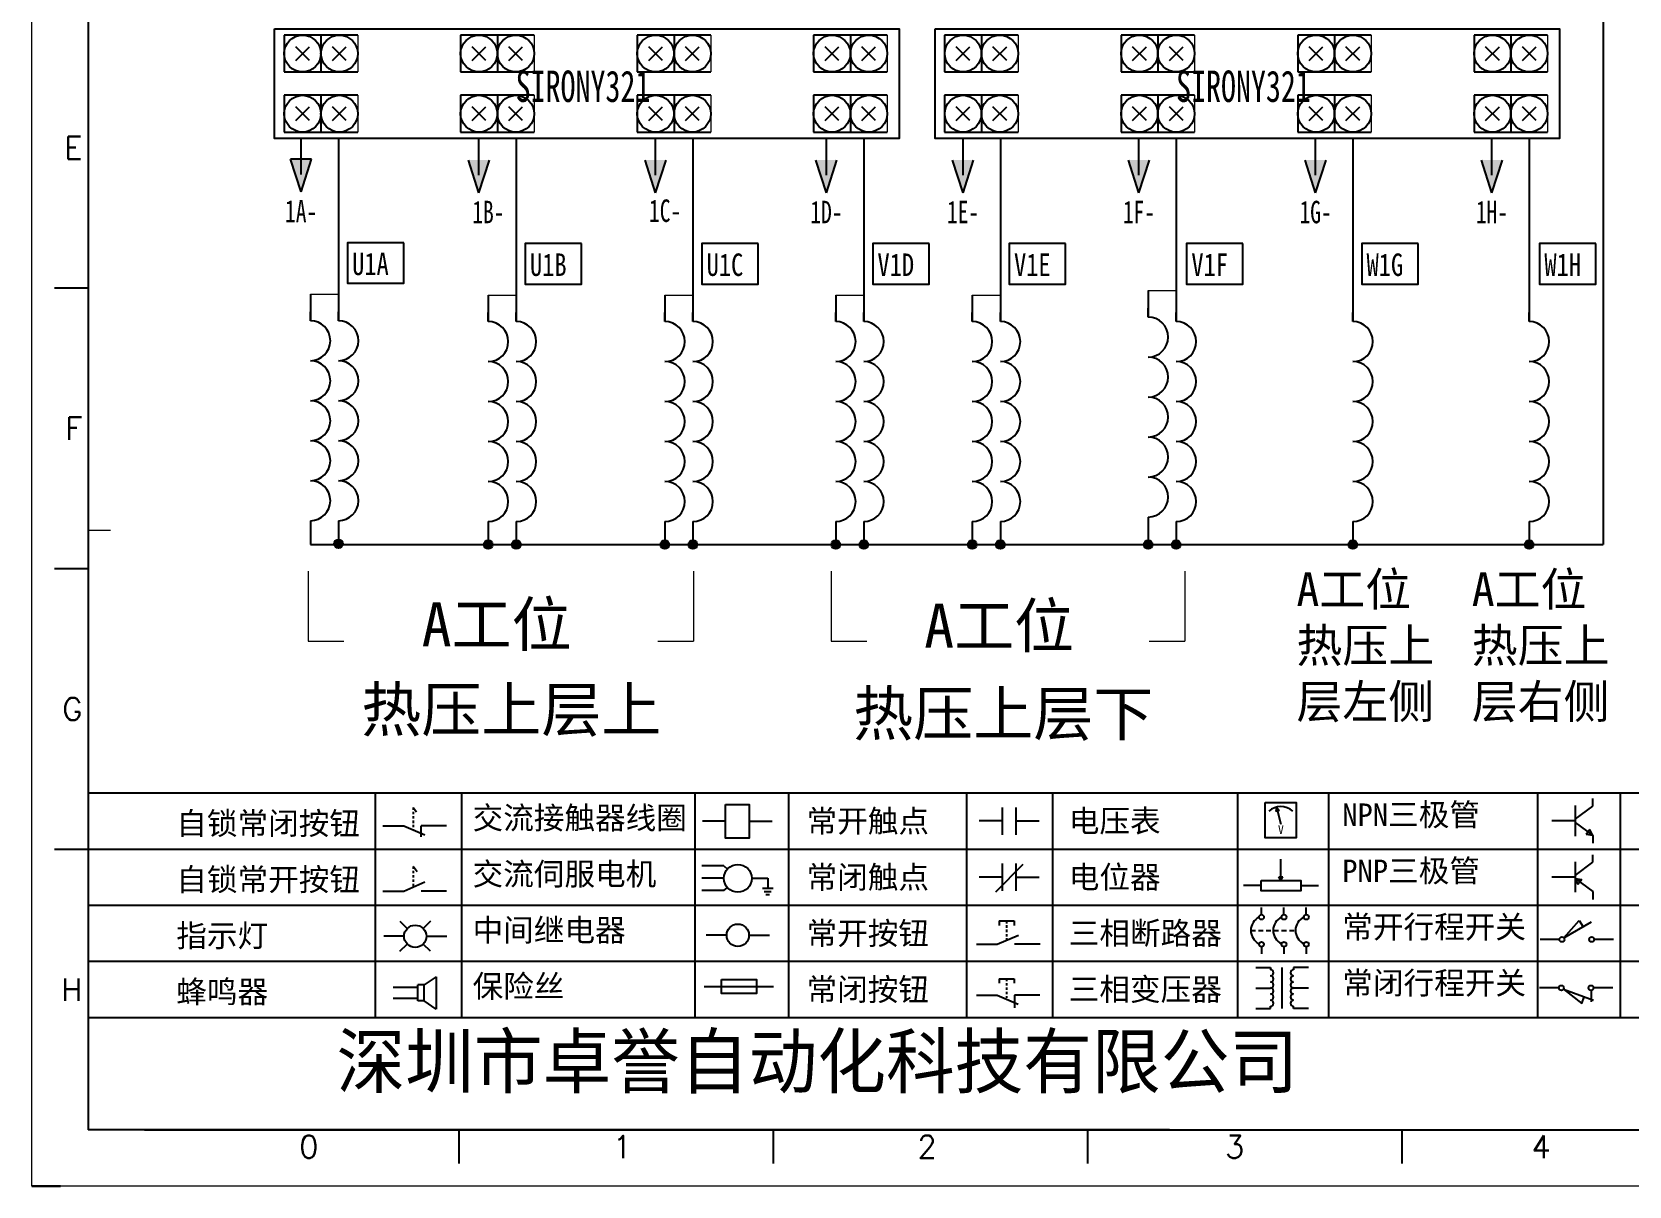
# Model space of a CAD drawing. Extents: x 33864 to 41687, y -3582 to -110.
# Drawn here: x 35928 to 36070.3, y -2914.9 to -2812 of the extents above; entities that cross this region are included whole.
import ezdxf
from ezdxf.enums import TextEntityAlignment as Align

# ---------------------------------------------------------------- set-up
doc = ezdxf.new("R2010")
doc.units = 0
doc.header["$MEASUREMENT"] = 0
for name, color, linetype in [('AE_BOR', 1, 'Continuous'), ('MISC', 2, 'Continuous'), ('SYMS', 7, 'Continuous'), ('Z_OM_OUTLINE', 7, 'Continuous'), ('细实线层', 7, 'Continuous')]:
    doc.layers.add(name, color=color, linetype=linetype)
doc.layers.add('frame', color=7, linetype='Continuous', lineweight=15)
doc.styles.add('Standard_0.8', font='', dxfattribs={"width": 0.8})
doc.styles.add('WD', font='romans.shx', dxfattribs={"bigfont": 'gbcbig.shx'})
doc.styles.add('宋', font='', dxfattribs={"width": 0.7})
doc.styles.add('汉字', font='')
doc.styles.get('Standard_0.8').set_extended_font_data('SimSun')
doc.styles.get('宋').set_extended_font_data('SimSun')
doc.styles.get('汉字').set_extended_font_data('新宋体')

# ---------------------------------------------------------------- blocks, each defined once
blk = doc.blocks.new('WDDOT')
blk.add_hatch(color=256).paths.add_polyline_path([(0.5, 0, 1), (-0.5, 0, 1)])
blk.add_circle((0, 0), 0.5)
blk = doc.blocks.new('*U98')
at = {"linetype": 'ByBlock'}
for p, q in [((-1909.23, -780.45), (-1909.23, -780.67)), ((-1909.23, -780.45), (-1908.92, -780.84)), ((-1909.23, -780.84), (-1909.23, -781.05)), ((-1911.92, -782.07), (-1910.06, -782.07)), ((-1910.06, -782.07), (-1908.18, -782.88)), ((-1909.23, -781.23), (-1909.23, -781.44)), ((-1909.23, -781.61), (-1909.23, -781.83)), ((-1909.23, -782), (-1909.23, -782.21)), ((-1909.23, -782.38), (-1909.23, -782.43)), ((-1908.52, -783.07), (-1908.52, -782.07)), ((-1906.25, -782.07), (-1908.52, -782.07))]:
    blk.add_line(p, q, dxfattribs=at)
blk = doc.blocks.new('*U99')
at = {"linetype": 'ByBlock'}
for p, q in [((-1908.88, -791.17), (-1909.23, -790.71)), ((-1909.23, -790.71), (-1909.23, -790.92)), ((-1910.06, -792.89), (-1908.18, -792.08)), ((-1909.23, -791.09), (-1909.23, -791.31)), ((-1909.23, -791.48), (-1909.23, -791.69)), ((-1909.23, -791.86), (-1909.23, -792.08)), ((-1909.23, -792.25), (-1909.23, -792.47)), ((-1911.92, -792.89), (-1910.06, -792.89)), ((-1906.25, -792.89), (-1908.52, -792.89))]:
    blk.add_line(p, q, dxfattribs=at)
blk = doc.blocks.new('蜂鸣器')
at = {"linetype": 'ByBlock'}
for p, q in [((-1908.8, -796.48), (-1911.01, -796.48)), ((-1908.25, -796.26), (-1908.8, -796.26)), ((-1908.8, -797.68), (-1908.8, -796.26)), ((-1907.17, -795.53), (-1908.25, -796.26)), ((-1908.25, -797.68), (-1908.25, -796.26)), ((-1907.17, -795.53), (-1907.17, -798.41)), ((-1908.8, -797.46), (-1911.01, -797.46)), ((-1908.25, -797.68), (-1908.8, -797.68)), ((-1907.17, -798.41), (-1908.25, -797.68))]:
    blk.add_line(p, q, dxfattribs=at)
blk = doc.blocks.new('指示灯')
at = {"linetype": 'ByBlock'}
for p, q in [((-1854.62, -775.59), (-1853.97, -776.23)), ((-1851.9, -775.59), (-1852.54, -776.23)), ((-1854.25, -776.92), (-1856.06, -776.92)), ((-1854.62, -778.25), (-1853.97, -777.61)), ((-1851.9, -778.25), (-1852.54, -777.61)), ((-1852.26, -776.92), (-1850.45, -776.92))]:
    blk.add_line(p, q, dxfattribs=at)
blk.add_circle((-1853.26, -776.92), 0.992, dxfattribs=at)
blk = doc.blocks.new('交流接触器线圈')
at = {"linetype": 'ByBlock'}
for p, q in [((-1880.82, -781.77), (-1882.87, -781.77)), ((-1878.72, -781.77), (-1876.67, -781.77))]:
    blk.add_line(p, q, dxfattribs=at)
blk.add_lwpolyline([(-1880.82, -780.28), (-1878.72, -780.28), (-1878.72, -783.26), (-1880.82, -783.26)], close=True, dxfattribs=at)
blk = doc.blocks.new('交流伺服电机')
at = {"linetype": 'ByBlock'}
for p, q in [((-1880.97, -785.75), (-1882.94, -785.75)), ((-1880.97, -785.75), (-1880.65, -786.03)), ((-1880.97, -786.85), (-1882.94, -786.85)), ((-1880.97, -787.94), (-1882.94, -787.94)), ((-1880.97, -787.94), (-1880.65, -787.67)), ((-1878.49, -786.85), (-1877.07, -786.85)), ((-1877.54, -787.72), (-1876.59, -787.72)), ((-1877.38, -788.01), (-1876.75, -788.01)), ((-1877.07, -786.85), (-1877.07, -787.72)), ((-1877.23, -788.29), (-1876.9, -788.29))]:
    blk.add_line(p, q, dxfattribs=at)
blk.add_circle((-1879.73, -786.85), 1.24, dxfattribs=at)
blk = doc.blocks.new('中间继电器')
at = {"linetype": 'ByBlock'}
for p, q in [((-1880.72, -791.92), (-1882.54, -791.92)), ((-1878.74, -791.92), (-1876.92, -791.92))]:
    blk.add_line(p, q, dxfattribs=at)
blk.add_circle((-1879.73, -791.92), 0.992, dxfattribs=at)
blk = doc.blocks.new('保险丝')
at = {"linetype": 'ByBlock'}
blk.add_line((-1882.72, -796.49), (-1876.55, -796.49), dxfattribs=at)
blk.add_lwpolyline([(-1881.2, -795.86), (-1878.06, -795.86), (-1878.06, -797.12), (-1881.2, -797.12)], close=True, dxfattribs=at)
blk = doc.blocks.new('常开按钮')
at = {"linetype": 'ByBlock'}
for p, q in [((-1909.9, -785.68), (-1908.56, -785.68)), ((-1909.9, -785.68), (-1909.9, -786.07)), ((-1909.23, -785.68), (-1909.23, -785.89)), ((-1909.23, -786.06), (-1909.23, -786.28)), ((-1909.23, -786.45), (-1909.23, -786.67)), ((-1908.56, -785.68), (-1908.56, -786.07)), ((-1911.92, -787.73), (-1910.06, -787.73)), ((-1910.06, -787.73), (-1908.18, -786.93)), ((-1909.23, -786.84), (-1909.23, -787.05)), ((-1909.23, -787.22), (-1909.23, -787.38)), ((-1906.25, -787.73), (-1908.52, -787.73))]:
    blk.add_line(p, q, dxfattribs=at)
blk = doc.blocks.new('常开触点')
at = {"linetype": 'ByBlock'}
for p, q in [((-1853.82, -782.99), (-1853.82, -780.56)), ((-1852.6, -782.99), (-1852.6, -780.56)), ((-1853.82, -781.77), (-1855.88, -781.77)), ((-1852.6, -781.77), (-1850.55, -781.77))]:
    blk.add_line(p, q, dxfattribs=at)
blk = doc.blocks.new('常闭触点')
at = {"linetype": 'ByBlock'}
for p, q in [((-1853.82, -786.77), (-1855.88, -786.77)), ((-1852.01, -785.66), (-1854.43, -788.1)), ((-1853.82, -787.99), (-1853.82, -785.56)), ((-1852.6, -787.99), (-1852.6, -785.56)), ((-1852.6, -786.77), (-1850.55, -786.77))]:
    blk.add_line(p, q, dxfattribs=at)
blk = doc.blocks.new('常闭按钮')
at = {"linetype": 'ByBlock'}
for p, q in [((-1854.11, -790.83), (-1852.77, -790.83)), ((-1854.11, -790.83), (-1854.11, -791.22)), ((-1853.44, -790.83), (-1853.44, -791.04)), ((-1852.77, -790.83), (-1852.77, -791.22)), ((-1856.13, -792.28), (-1854.28, -792.28)), ((-1854.28, -792.28), (-1852.4, -793.09)), ((-1853.44, -791.21), (-1853.44, -791.43)), ((-1853.44, -791.6), (-1853.44, -791.82)), ((-1853.44, -791.99), (-1853.44, -792.2)), ((-1853.44, -792.37), (-1853.44, -792.53)), ((-1850.47, -792.28), (-1852.73, -792.28)), ((-1852.73, -792.28), (-1852.73, -793.43))]:
    blk.add_line(p, q, dxfattribs=at)
blk = doc.blocks.new('电压表')
at = {"linetype": 'ByBlock'}
for p, q in [((-1814.84, -780.75), (-1814.91, -781.13)), ((-1814.6, -781.05), (-1814.91, -781.13)), ((-1814.84, -780.75), (-1814.46, -782.26)), ((-1814.84, -780.75), (-1814.6, -781.05))]:
    blk.add_line(p, q, dxfattribs=at)
blk.add_lwpolyline([(-1815.84, -780.34), (-1813.07, -780.34), (-1813.07, -783.49), (-1815.84, -783.49)], close=True, dxfattribs=at)
blk.add_arc((-1814.46, -782.26), 1.56, 46.8313, 133.1687, dxfattribs=at)
at = {"linetype": 'ByBlock', "insert": (-1814.7, -782.39), "char_height": 0.75, "width": 0.6768, "attachment_point": 1}
blk.add_mtext('V', dxfattribs=at)
blk = doc.blocks.new('电位器')
at = {"linetype": 'ByBlock'}
for p, q in [((-1814.45, -787.3), (-1814.45, -785.39)), ((-1816.21, -787.75), (-1817.79, -787.75)), ((-1814.45, -787.3), (-1814.62, -786.96)), ((-1814.62, -786.96), (-1814.27, -786.96)), ((-1814.45, -787.3), (-1814.27, -786.96)), ((-1812.68, -787.75), (-1811.1, -787.75))]:
    blk.add_line(p, q, dxfattribs=at)
blk.add_lwpolyline([(-1816.21, -787.3), (-1812.68, -787.3), (-1812.68, -788.2), (-1816.21, -788.2)], close=True, dxfattribs=at)
blk = doc.blocks.new('三相断路器')
at = {"linetype": 'ByBlock'}
for p, q in [((-1816.17, -790.33), (-1816.17, -789.7)), ((-1814.17, -790.33), (-1814.17, -789.7)), ((-1812.18, -790.33), (-1812.18, -789.7)), ((-1817.14, -791.74), (-1816.72, -791.74)), ((-1816.45, -791.74), (-1816.03, -791.74)), ((-1815.76, -791.74), (-1815.34, -791.74)), ((-1815.07, -791.74), (-1814.65, -791.74)), ((-1814.38, -791.74), (-1813.96, -791.74)), ((-1813.69, -791.74), (-1813.27, -791.74)), ((-1816.17, -793.19), (-1816.17, -793.83)), ((-1814.17, -793.19), (-1814.17, -793.83)), ((-1812.18, -793.19), (-1812.18, -793.83))]:
    blk.add_line(p, q, dxfattribs=at)
for centre in [(-1816.17, -790.55), (-1814.17, -790.55), (-1812.18, -790.55), (-1816.17, -792.98), (-1814.17, -792.98), (-1812.18, -792.98)]:
    blk.add_circle(centre, 0.219, dxfattribs=at)
for centre in [(-1815.81, -791.74), (-1813.82, -791.74), (-1811.83, -791.74)]:
    blk.add_arc(centre, 1.32, 115.5791, 244.4209, dxfattribs=at)
blk = doc.blocks.new('三相变压器')
at = {"linetype": 'ByBlock'}
for p, q in [((-1816.69, -795.03), (-1815.37, -795.03)), ((-1815.37, -795.03), (-1815.37, -795.24)), ((-1814.34, -798.7), (-1814.34, -795.04)), ((-1812, -795.03), (-1813.32, -795.03)), ((-1813.32, -795.03), (-1813.32, -795.24)), ((-1816.69, -796.87), (-1815.37, -796.87)), ((-1812, -796.87), (-1813.32, -796.87)), ((-1816.69, -798.71), (-1815.37, -798.71)), ((-1815.37, -798.71), (-1815.37, -798.5)), ((-1813.32, -798.71), (-1813.32, -798.5)), ((-1812, -798.71), (-1813.32, -798.71))]:
    blk.add_line(p, q, dxfattribs=at)
for centre, start, end in [((-1815.37, -795.51), 270, 90), ((-1813.32, -795.51), 90, 270), ((-1815.37, -796.06), 270, 90), ((-1815.37, -796.6), 270, 90), ((-1813.32, -796.06), 90, 270), ((-1813.32, -796.6), 90, 270), ((-1815.37, -797.14), 270, 90), ((-1815.37, -797.68), 270, 90), ((-1815.37, -798.23), 270, 90), ((-1813.32, -797.14), 90, 270), ((-1813.32, -797.68), 90, 270), ((-1813.32, -798.23), 90, 270)]:
    blk.add_arc(centre, 0.271, start, end, dxfattribs=at)
blk = doc.blocks.new('NPN三极管')
at = {"linetype": 'ByBlock'}
for p, q in [((-1785.73, -780.61), (-1785.73, -783.32)), ((-1785.73, -781.82), (-1784.15, -780.66)), ((-1784.15, -780.66), (-1784.15, -779.98)), ((-1785.73, -781.97), (-1787.81, -781.97)), ((-1785.73, -782.11), (-1784.15, -783.27)), ((-1784.41, -782.73), (-1784.74, -783.18)), ((-1784.15, -783.27), (-1784.74, -783.18)), ((-1784.15, -783.27), (-1784.41, -782.73)), ((-1784.15, -783.27), (-1784.15, -783.96))]:
    blk.add_line(p, q, dxfattribs=at)
blk = doc.blocks.new('PNP三极管')
at = {"linetype": 'ByBlock'}
for p, q in [((-1784.9, -785.38), (-1784.9, -788.09)), ((-1783.32, -785.43), (-1783.32, -784.75)), ((-1784.9, -786.74), (-1786.98, -786.74)), ((-1784.9, -786.59), (-1783.32, -785.43)), ((-1784.9, -786.88), (-1783.32, -788.04)), ((-1784.9, -786.88), (-1784.31, -786.97)), ((-1784.9, -786.88), (-1784.64, -787.42)), ((-1784.31, -786.97), (-1784.64, -787.42)), ((-1783.32, -788.04), (-1783.32, -788.73))]:
    blk.add_line(p, q, dxfattribs=at)
blk = doc.blocks.new('常开行程开关')
at = {"linetype": 'ByBlock'}
for p, q in [((-1785.89, -792.17), (-1784.52, -790.62)), ((-1785.89, -792.17), (-1783.43, -790.72)), ((-1784.52, -790.62), (-1784.19, -791.17)), ((-1786.29, -792.3), (-1788.01, -792.3)), ((-1781.48, -792.3), (-1783.21, -792.3))]:
    blk.add_line(p, q, dxfattribs=at)
for centre in [(-1786.07, -792.3), (-1783.42, -792.3)]:
    blk.add_circle(centre, 0.219, dxfattribs=at)
blk = doc.blocks.new('常闭行程开关')
at = {"linetype": 'ByBlock'}
for p, q in [((-1786.34, -796.62), (-1788.07, -796.62)), ((-1785.93, -796.72), (-1783.25, -797.7)), ((-1785.93, -796.72), (-1784.3, -798)), ((-1781.54, -796.62), (-1783.26, -796.62)), ((-1784.3, -798), (-1784.08, -797.4)), ((-1783.48, -796.84), (-1783.48, -797.85))]:
    blk.add_line(p, q, dxfattribs=at)
for centre in [(-1786.12, -796.62), (-1783.48, -796.62)]:
    blk.add_circle(centre, 0.219, dxfattribs=at)

msp = doc.modelspace()

# ---------------------------------------------------------------- hatches: boundary and pattern name
for points in [[(35951.044, -2823.365), (35951.98, -2826.283), (35952.915, -2823.365)], [(35967.823, -2826.361), (35968.758, -2823.442), (35966.888, -2823.442)], [(35983.561, -2826.361), (35984.496, -2823.442), (35982.625, -2823.442)], [(35998.78, -2826.361), (35999.715, -2823.442), (35997.844, -2823.442)], [(36010.945, -2826.361), (36011.88, -2823.442), (36010.01, -2823.442)], [(36026.614, -2826.361), (36027.549, -2823.442), (36025.678, -2823.442)], [(36042.351, -2826.361), (36043.287, -2823.442), (36041.416, -2823.442)], [(36058.061, -2826.361), (36058.997, -2823.442), (36057.126, -2823.442)], [(35955.692, -2857.628, 1), (35954.914, -2857.628, 1)], [(35969.036, -2857.706, 1), (35968.257, -2857.706, 1)], [(35971.536, -2857.706, 1), (35970.757, -2857.706, 1)], [(35984.774, -2857.706, 1), (35983.995, -2857.706, 1)], [(35987.274, -2857.706, 1), (35986.495, -2857.706, 1)], [(35999.993, -2857.706, 1), (35999.214, -2857.706, 1)], [(36002.493, -2857.706, 1), (36001.714, -2857.706, 1)], [(36012.158, -2857.706, 1), (36011.379, -2857.706, 1)], [(36014.658, -2857.706, 1), (36013.879, -2857.706, 1)], [(36027.827, -2857.706, 1), (36027.048, -2857.706, 1)], [(36030.327, -2857.706, 1), (36029.548, -2857.706, 1)], [(36046.064, -2857.706, 1), (36045.286, -2857.706, 1)], [(36061.774, -2857.706, 1), (36060.996, -2857.706, 1)]]:
    msp.add_hatch(color=256).paths.add_polyline_path(points)

# ---------------------------------------------------------------- linework, layer by layer
for p, q in [((35933, -2709.86), (35933, -2909.86)), ((36067.967, -2786.691), (36067.967, -2857.706)), ((35951.98, -2824.729), (35951.98, -2821.514)), ((35955.303, -2821.514), (35955.303, -2837.76)), ((35967.823, -2824.806), (35967.823, -2821.514)), ((35971.147, -2821.514), (35971.147, -2837.837)), ((35983.561, -2824.806), (35983.561, -2821.514)), ((35986.884, -2821.514), (35986.884, -2837.837)), ((35998.78, -2824.806), (35998.78, -2821.514)), ((36002.103, -2821.514), (36002.103, -2837.837)), ((36010.945, -2824.806), (36010.945, -2821.514)), ((36014.269, -2821.514), (36014.269, -2837.837)), ((36026.614, -2824.806), (36026.614, -2821.514)), ((36029.937, -2821.514), (36029.937, -2837.837)), ((36042.351, -2824.806), (36042.351, -2821.514)), ((36045.675, -2821.514), (36045.675, -2837.837)), ((36058.061, -2824.806), (36058.061, -2821.514)), ((36061.385, -2821.514), (36061.385, -2837.837)), ((35951.98, -2826.283), (35951.044, -2823.365)), ((35952.915, -2823.365), (35951.044, -2823.365)), ((35951.98, -2826.283), (35952.915, -2823.365)), ((35967.823, -2826.361), (35966.888, -2823.442)), ((35967.823, -2826.361), (35968.758, -2823.442)), ((35983.561, -2826.361), (35982.625, -2823.442)), ((35983.561, -2826.361), (35984.496, -2823.442)), ((35998.78, -2826.361), (35997.844, -2823.442)), ((35998.78, -2826.361), (35999.715, -2823.442)), ((36010.945, -2826.361), (36010.01, -2823.442)), ((36010.945, -2826.361), (36011.88, -2823.442)), ((36026.614, -2826.361), (36025.678, -2823.442)), ((36026.614, -2826.361), (36027.549, -2823.442)), ((36042.351, -2826.361), (36041.416, -2823.442)), ((36042.351, -2826.361), (36043.287, -2823.442)), ((36058.061, -2826.361), (36057.126, -2823.442)), ((36058.061, -2826.361), (36058.997, -2823.442)), ((35952.803, -2835.406), (35952.803, -2837.76)), ((35968.647, -2835.483), (35968.647, -2837.837)), ((35984.384, -2835.483), (35984.384, -2837.837)), ((35999.603, -2835.483), (35999.603, -2837.837)), ((36011.769, -2835.483), (36011.769, -2837.837)), ((36027.437, -2835.082), (36027.437, -2837.436)), ((35952.803, -2837.76), (35952.803, -2836.957)), ((35955.303, -2837.76), (35955.303, -2836.957)), ((35968.647, -2837.837), (35968.647, -2837.035)), ((35971.147, -2837.837), (35971.147, -2837.035)), ((35984.384, -2837.837), (35984.384, -2837.035)), ((35986.884, -2837.837), (35986.884, -2837.035)), ((35999.603, -2837.837), (35999.603, -2837.035)), ((36002.103, -2837.837), (36002.103, -2837.035)), ((36011.769, -2837.837), (36011.769, -2837.035)), ((36014.269, -2837.837), (36014.269, -2837.035)), ((36027.437, -2837.436), (36027.437, -2836.633)), ((36029.937, -2837.837), (36029.937, -2837.035)), ((36045.675, -2837.837), (36045.675, -2837.035)), ((36061.385, -2837.837), (36061.385, -2837.035)), ((35952.803, -2855.576), (35952.803, -2857.628)), ((35952.803, -2855.576), (35952.803, -2857.706)), ((35955.303, -2855.576), (35955.303, -2857.628)), ((35955.303, -2855.576), (35955.303, -2857.628)), ((36027.437, -2855.252), (36027.437, -2857.304)), ((36027.437, -2855.252), (36027.437, -2857.706)), ((35968.647, -2855.654), (35968.647, -2857.706)), ((35968.647, -2855.654), (35968.647, -2857.706)), ((35971.147, -2855.654), (35971.147, -2857.706)), ((35971.147, -2855.654), (35971.147, -2857.706)), ((35984.384, -2855.654), (35984.384, -2857.706)), ((35984.384, -2855.654), (35984.384, -2857.706)), ((35986.884, -2855.654), (35986.884, -2857.706)), ((35986.884, -2855.654), (35986.884, -2857.706)), ((35999.603, -2855.654), (35999.603, -2857.706)), ((35999.603, -2855.654), (35999.603, -2857.706)), ((36002.103, -2855.654), (36002.103, -2857.706)), ((36002.103, -2855.654), (36002.103, -2857.706)), ((36011.769, -2855.654), (36011.769, -2857.706)), ((36011.769, -2855.654), (36011.769, -2857.706)), ((36014.269, -2855.654), (36014.269, -2857.706)), ((36014.269, -2855.654), (36014.269, -2857.706)), ((36029.937, -2855.654), (36029.937, -2857.706)), ((36029.937, -2855.654), (36029.937, -2857.706)), ((36045.675, -2855.654), (36045.675, -2857.706)), ((36045.675, -2855.654), (36045.675, -2857.706)), ((36061.385, -2855.654), (36061.385, -2857.706)), ((36061.385, -2855.654), (36061.385, -2857.706)), ((35952.803, -2857.706), (36067.967, -2857.706)), ((35938.03, -2909.86), (36217.53, -2909.86)), ((36058.796, -2909.86), (36118.746, -2909.86))]:
    msp.add_line(p, q)
at = {"lineweight": -2}
for p, q in [((35950.469, -2812.321), (35950.469, -2815.597)), ((35953.745, -2812.321), (35953.745, -2815.597)), ((35953.745, -2812.321), (35953.745, -2815.597)), ((35966.185, -2812.321), (35966.185, -2815.597)), ((35969.461, -2812.321), (35969.461, -2815.597)), ((35969.461, -2812.321), (35969.461, -2815.597)), ((35981.923, -2812.321), (35981.923, -2815.597)), ((35985.199, -2812.321), (35985.199, -2815.597)), ((35985.199, -2812.321), (35985.199, -2815.597)), ((35997.633, -2812.321), (35997.633, -2815.597)), ((36000.909, -2812.321), (36000.909, -2815.597)), ((36000.909, -2812.321), (36000.909, -2815.597)), ((36009.307, -2812.321), (36009.307, -2815.597)), ((36012.583, -2812.321), (36012.583, -2815.597)), ((36012.583, -2812.321), (36012.583, -2815.597)), ((36025.023, -2812.321), (36025.023, -2815.597)), ((36028.299, -2812.321), (36028.299, -2815.597)), ((36028.299, -2812.321), (36028.299, -2815.597)), ((36040.761, -2812.321), (36040.761, -2815.597)), ((36044.037, -2812.321), (36044.037, -2815.597)), ((36044.037, -2812.321), (36044.037, -2815.597)), ((36056.471, -2812.321), (36056.471, -2815.597)), ((36059.747, -2812.321), (36059.747, -2815.597)), ((36059.747, -2812.321), (36059.747, -2815.597)), ((35950.469, -2817.677), (35950.469, -2820.953)), ((35953.745, -2817.677), (35953.745, -2820.953)), ((35953.745, -2817.677), (35953.745, -2820.953)), ((35966.185, -2817.677), (35966.185, -2820.953)), ((35969.461, -2817.677), (35969.461, -2820.953)), ((35969.461, -2817.677), (35969.461, -2820.953)), ((35981.923, -2817.677), (35981.923, -2820.953)), ((35985.199, -2817.677), (35985.199, -2820.953)), ((35985.199, -2817.677), (35985.199, -2820.953)), ((35997.633, -2817.677), (35997.633, -2820.953)), ((36000.909, -2817.677), (36000.909, -2820.953)), ((36000.909, -2817.677), (36000.909, -2820.953)), ((36009.307, -2817.677), (36009.307, -2820.953)), ((36012.583, -2817.677), (36012.583, -2820.953)), ((36012.583, -2817.677), (36012.583, -2820.953)), ((36025.023, -2817.677), (36025.023, -2820.953)), ((36028.299, -2817.677), (36028.299, -2820.953)), ((36028.299, -2817.677), (36028.299, -2820.953)), ((36040.761, -2817.677), (36040.761, -2820.953)), ((36044.037, -2817.677), (36044.037, -2820.953)), ((36044.037, -2817.677), (36044.037, -2820.953)), ((36056.471, -2817.677), (36056.471, -2820.953)), ((36059.747, -2817.677), (36059.747, -2820.953)), ((36059.747, -2817.677), (36059.747, -2820.953)), ((35958.579, -2879.86), (35958.579, -2899.86)), ((35966.256, -2879.86), (35966.256, -2899.86)), ((35987.045, -2879.86), (35987.045, -2899.86)), ((35995.399, -2879.86), (35995.399, -2899.86)), ((36011.254, -2879.86), (36011.254, -2899.86)), ((36018.902, -2879.86), (36018.902, -2899.86)), ((36035.395, -2879.86), (36035.395, -2899.86)), ((36043.497, -2879.86), (36043.497, -2899.86)), ((36062.116, -2879.86), (36062.116, -2899.86)), ((36069.475, -2879.86), (36069.475, -2899.86))]:
    msp.add_line(p, q, dxfattribs=at)
at = {"lineweight": 9, "ltscale": 0.1}
for p, q in [((35933, -2856.431), (35934.999, -2856.431)), ((36029.335, -2909.86), (36058.796, -2909.86)), ((36057.439, -2909.86), (36057.439, -2909.86)), ((36057.439, -2909.86), (36057.439, -2909.86)), ((36057.439, -2909.86), (36057.439, -2909.86)), ((36057.439, -2909.86), (36057.439, -2909.86))]:
    msp.add_line(p, q, dxfattribs=at)
at = {"color": 3, "lineweight": 0}
for p, q in [((35952.597, -2860.068), (35952.597, -2866.309)), ((35986.927, -2860.068), (35986.927, -2866.309)), ((35999.197, -2860.068), (35999.197, -2866.309)), ((36030.707, -2860.068), (36030.707, -2866.309)), ((35952.597, -2866.309), (35955.775, -2866.309)), ((35983.749, -2866.309), (35986.927, -2866.309)), ((35999.197, -2866.309), (36002.375, -2866.309)), ((36027.529, -2866.309), (36030.707, -2866.309))]:
    msp.add_line(p, q, dxfattribs=at)
at = {"linetype": 'ByBlock'}
for p, q in [((36220, -2879.86), (35933, -2879.86)), ((36220, -2884.86), (35933, -2884.86)), ((36220, -2889.86), (35933, -2889.86)), ((36220, -2894.86), (35933, -2894.86)), ((36220, -2899.86), (35933, -2899.86))]:
    msp.add_line(p, q, dxfattribs=at)
at = {"ltscale": 2}
msp.add_line((36029.335, -2909.86), (35933, -2909.86), dxfattribs=at)
for points in [[(35949.614, -2811.739), (36005.25, -2811.739), (36005.25, -2821.514), (35949.614, -2821.514)], [(36008.452, -2811.739), (36064.088, -2811.739), (36064.088, -2821.514), (36008.452, -2821.514)]]:
    msp.add_lwpolyline(points, close=True)
at = {"color": 1, "ltscale": 2}
for points in [[(35961.118, -2830.813), (35956.096, -2830.813), (35956.096, -2834.417), (35961.118, -2834.417)], [(35976.962, -2830.89), (35971.94, -2830.89), (35971.94, -2834.495), (35976.962, -2834.495)], [(35992.7, -2830.89), (35987.677, -2830.89), (35987.677, -2834.495), (35992.7, -2834.495)], [(36007.919, -2830.89), (36002.896, -2830.89), (36002.896, -2834.495), (36007.919, -2834.495)], [(36020.084, -2830.89), (36015.062, -2830.89), (36015.062, -2834.495), (36020.084, -2834.495)], [(36035.883, -2830.89), (36030.86, -2830.89), (36030.86, -2834.495), (36035.883, -2834.495)], [(36051.49, -2830.89), (36046.468, -2830.89), (36046.468, -2834.495), (36051.49, -2834.495)], [(36067.33, -2830.89), (36062.308, -2830.89), (36062.308, -2834.495), (36067.33, -2834.495)]]:
    msp.add_lwpolyline(points, close=True, dxfattribs=at)
for centre in [(35955.303, -2857.628), (35968.647, -2857.706), (35971.147, -2857.706), (35984.384, -2857.706), (35986.884, -2857.706), (35999.603, -2857.706), (36002.103, -2857.706), (36011.769, -2857.706), (36014.269, -2857.706), (36027.437, -2857.706), (36029.937, -2857.706), (36045.675, -2857.706), (36061.385, -2857.706)]:
    msp.add_circle(centre, 0.389)
for centre in [(35952.803, -2839.541), (35955.303, -2839.541), (35968.647, -2839.619), (35971.147, -2839.619), (35984.384, -2839.619), (35986.884, -2839.619), (35999.603, -2839.619), (36002.103, -2839.619), (36011.769, -2839.619), (36014.269, -2839.619), (36027.437, -2839.218), (36029.937, -2839.619), (36045.675, -2839.619), (36061.385, -2839.619), (35952.803, -2843.105), (35955.303, -2843.105), (36027.437, -2842.781), (35968.647, -2843.182), (35971.147, -2843.182), (35984.384, -2843.182), (35986.884, -2843.182), (35999.603, -2843.182), (36002.103, -2843.182), (36011.769, -2843.182), (36014.269, -2843.182), (36029.937, -2843.182), (36045.675, -2843.182), (36061.385, -2843.182), (35952.803, -2846.668), (35955.303, -2846.668), (35968.647, -2846.746), (35971.147, -2846.746), (35984.384, -2846.746), (35986.884, -2846.746), (35999.603, -2846.746), (36002.103, -2846.746), (36011.769, -2846.746), (36014.269, -2846.746), (36027.437, -2846.344), (36029.937, -2846.746), (36045.675, -2846.746), (36061.385, -2846.746), (35952.803, -2850.231), (35955.303, -2850.231), (36027.437, -2849.907), (35968.647, -2850.309), (35971.147, -2850.309), (35984.384, -2850.309), (35986.884, -2850.309), (35999.603, -2850.309), (36002.103, -2850.309), (36011.769, -2850.309), (36014.269, -2850.309), (36029.937, -2850.309), (36045.675, -2850.309), (36061.385, -2850.309), (35952.803, -2853.794), (35955.303, -2853.794), (35968.647, -2853.872), (35971.147, -2853.872), (35984.384, -2853.872), (35986.884, -2853.872), (35999.603, -2853.872), (36002.103, -2853.872), (36011.769, -2853.872), (36014.269, -2853.872), (36027.437, -2853.471), (36029.937, -2853.872), (36045.675, -2853.872), (36061.385, -2853.872)]:
    msp.add_arc(centre, 1.782, 270, 90)
at = {"layer": 'AE_BOR', "color": 1, "lineweight": 15}
for p, q in [((35927.996, -2914.86), (35927.996, -2704.86)), ((36224.996, -2914.86), (35927.996, -2914.86))]:
    msp.add_line(p, q, dxfattribs=at)
at = {"layer": 'AE_BOR'}
for p, q in [((35933, -2834.86), (35930, -2834.86)), ((35933, -2859.86), (35930, -2859.86)), ((35933, -2884.86), (35930, -2884.86)), ((35966.03, -2909.86), (35966.03, -2912.86)), ((35994.03, -2909.86), (35994.03, -2912.86)), ((36022.03, -2909.86), (36022.03, -2912.86)), ((36050.03, -2909.86), (36050.03, -2912.86))]:
    msp.add_line(p, q, dxfattribs=at)
at = {"layer": 'AE_BOR', "lineweight": 30}
msp.add_line((35927.996, -2914.86), (35930.53, -2914.86), dxfattribs=at)
msp.add_line((35927.996, -2914.86), (35930.53, -2914.86), dxfattribs=at)
msp.add_line((35927.996, -2914.86), (35930.53, -2914.86), dxfattribs=at)
at = {"layer": 'frame', "lineweight": 0}
for p, q in [((35957.021, -2812.321), (35957.021, -2815.597)), ((35972.737, -2812.321), (35972.737, -2815.597)), ((35988.475, -2812.321), (35988.475, -2815.597)), ((36004.185, -2812.321), (36004.185, -2815.597)), ((36015.859, -2812.321), (36015.859, -2815.597)), ((36031.575, -2812.321), (36031.575, -2815.597)), ((36047.313, -2812.321), (36047.313, -2815.597)), ((36063.023, -2812.321), (36063.023, -2815.597)), ((35957.021, -2817.677), (35957.021, -2820.953)), ((35972.737, -2817.677), (35972.737, -2820.953)), ((35988.475, -2817.677), (35988.475, -2820.953)), ((36004.185, -2817.677), (36004.185, -2820.953)), ((36015.859, -2817.677), (36015.859, -2820.953)), ((36031.575, -2817.677), (36031.575, -2820.953)), ((36047.313, -2817.677), (36047.313, -2820.953)), ((36063.023, -2817.677), (36063.023, -2820.953))]:
    msp.add_line(p, q, dxfattribs=at)
at = {"layer": 'Z_OM_OUTLINE'}
for p, q in [((35953.745, -2812.321), (35950.469, -2812.321)), ((35957.021, -2812.321), (35953.745, -2812.321)), ((35969.461, -2812.321), (35966.185, -2812.321)), ((35972.737, -2812.321), (35969.461, -2812.321)), ((35985.199, -2812.321), (35981.923, -2812.321)), ((35988.475, -2812.321), (35985.199, -2812.321)), ((36000.909, -2812.321), (35997.633, -2812.321)), ((36004.185, -2812.321), (36000.909, -2812.321)), ((36012.583, -2812.321), (36009.307, -2812.321)), ((36015.859, -2812.321), (36012.583, -2812.321)), ((36028.299, -2812.321), (36025.023, -2812.321)), ((36031.575, -2812.321), (36028.299, -2812.321)), ((36044.037, -2812.321), (36040.761, -2812.321)), ((36047.313, -2812.321), (36044.037, -2812.321)), ((36059.747, -2812.321), (36056.471, -2812.321)), ((36063.023, -2812.321), (36059.747, -2812.321)), ((35951.494, -2814.572), (35952.72, -2813.346)), ((35952.72, -2814.572), (35951.494, -2813.346)), ((35954.77, -2814.572), (35955.996, -2813.346)), ((35955.996, -2814.572), (35954.77, -2813.346)), ((35967.21, -2814.572), (35968.436, -2813.346)), ((35968.436, -2814.572), (35967.21, -2813.346)), ((35970.486, -2814.572), (35971.712, -2813.346)), ((35971.712, -2814.572), (35970.486, -2813.346)), ((35982.947, -2814.572), (35984.174, -2813.346)), ((35984.174, -2814.572), (35982.947, -2813.346)), ((35986.223, -2814.572), (35987.45, -2813.346)), ((35987.45, -2814.572), (35986.223, -2813.346)), ((35998.657, -2814.572), (35999.884, -2813.346)), ((35999.884, -2814.572), (35998.657, -2813.346)), ((36001.933, -2814.572), (36003.16, -2813.346)), ((36003.16, -2814.572), (36001.933, -2813.346)), ((36010.332, -2814.572), (36011.558, -2813.346)), ((36011.558, -2814.572), (36010.332, -2813.346)), ((36013.608, -2814.572), (36014.834, -2813.346)), ((36014.834, -2814.572), (36013.608, -2813.346)), ((36026.048, -2814.572), (36027.275, -2813.346)), ((36027.275, -2814.572), (36026.048, -2813.346)), ((36029.324, -2814.572), (36030.551, -2813.346)), ((36030.551, -2814.572), (36029.324, -2813.346)), ((36041.785, -2814.572), (36043.012, -2813.346)), ((36043.012, -2814.572), (36041.785, -2813.346)), ((36045.061, -2814.572), (36046.288, -2813.346)), ((36046.288, -2814.572), (36045.061, -2813.346)), ((36057.495, -2814.572), (36058.722, -2813.346)), ((36058.722, -2814.572), (36057.495, -2813.346)), ((36060.771, -2814.572), (36061.998, -2813.346)), ((36061.998, -2814.572), (36060.771, -2813.346)), ((35950.469, -2815.597), (35953.745, -2815.597)), ((35953.745, -2815.597), (35957.021, -2815.597)), ((35966.185, -2815.597), (35969.461, -2815.597)), ((35969.461, -2815.597), (35972.737, -2815.597)), ((35981.923, -2815.597), (35985.199, -2815.597)), ((35985.199, -2815.597), (35988.475, -2815.597)), ((35997.633, -2815.597), (36000.909, -2815.597)), ((36000.909, -2815.597), (36004.185, -2815.597)), ((36009.307, -2815.597), (36012.583, -2815.597)), ((36012.583, -2815.597), (36015.859, -2815.597)), ((36025.023, -2815.597), (36028.299, -2815.597)), ((36028.299, -2815.597), (36031.575, -2815.597)), ((36040.761, -2815.597), (36044.037, -2815.597)), ((36044.037, -2815.597), (36047.313, -2815.597)), ((36056.471, -2815.597), (36059.747, -2815.597)), ((36059.747, -2815.597), (36063.023, -2815.597)), ((35953.745, -2817.677), (35950.469, -2817.677)), ((35957.021, -2817.677), (35953.745, -2817.677)), ((35969.461, -2817.677), (35966.185, -2817.677)), ((35972.737, -2817.677), (35969.461, -2817.677)), ((35985.199, -2817.677), (35981.923, -2817.677)), ((35988.475, -2817.677), (35985.199, -2817.677)), ((36000.909, -2817.677), (35997.633, -2817.677)), ((36004.185, -2817.677), (36000.909, -2817.677)), ((36012.583, -2817.677), (36009.307, -2817.677)), ((36015.859, -2817.677), (36012.583, -2817.677)), ((36028.299, -2817.677), (36025.023, -2817.677)), ((36031.575, -2817.677), (36028.299, -2817.677)), ((36044.037, -2817.677), (36040.761, -2817.677)), ((36047.313, -2817.677), (36044.037, -2817.677)), ((36059.747, -2817.677), (36056.471, -2817.677)), ((36063.023, -2817.677), (36059.747, -2817.677)), ((35952.72, -2819.928), (35951.494, -2818.702)), ((35951.494, -2819.928), (35952.72, -2818.702)), ((35954.77, -2819.928), (35955.996, -2818.702)), ((35955.996, -2819.928), (35954.77, -2818.702)), ((35968.436, -2819.928), (35967.21, -2818.702)), ((35967.21, -2819.928), (35968.436, -2818.702)), ((35971.712, -2819.928), (35970.486, -2818.702)), ((35970.486, -2819.928), (35971.712, -2818.702)), ((35984.174, -2819.928), (35982.947, -2818.702)), ((35982.947, -2819.928), (35984.174, -2818.702)), ((35987.45, -2819.928), (35986.223, -2818.702)), ((35986.223, -2819.928), (35987.45, -2818.702)), ((35999.884, -2819.928), (35998.657, -2818.702)), ((35998.657, -2819.928), (35999.884, -2818.702)), ((36003.16, -2819.928), (36001.933, -2818.702)), ((36001.933, -2819.928), (36003.16, -2818.702)), ((36010.332, -2819.928), (36011.558, -2818.702)), ((36011.558, -2819.928), (36010.332, -2818.702)), ((36013.608, -2819.928), (36014.834, -2818.702)), ((36014.834, -2819.928), (36013.608, -2818.702)), ((36026.048, -2819.928), (36027.275, -2818.702)), ((36027.275, -2819.928), (36026.048, -2818.702)), ((36029.324, -2819.928), (36030.551, -2818.702)), ((36030.551, -2819.928), (36029.324, -2818.702)), ((36041.785, -2819.928), (36043.012, -2818.702)), ((36043.012, -2819.928), (36041.785, -2818.702)), ((36045.061, -2819.928), (36046.288, -2818.702)), ((36046.288, -2819.928), (36045.061, -2818.702)), ((36057.495, -2819.928), (36058.722, -2818.702)), ((36058.722, -2819.928), (36057.495, -2818.702)), ((36060.771, -2819.928), (36061.998, -2818.702)), ((36061.998, -2819.928), (36060.771, -2818.702)), ((35950.469, -2820.953), (35953.745, -2820.953)), ((35953.745, -2820.953), (35957.021, -2820.953)), ((35966.185, -2820.953), (35969.461, -2820.953)), ((35969.461, -2820.953), (35972.737, -2820.953)), ((35981.923, -2820.953), (35985.199, -2820.953)), ((35985.199, -2820.953), (35988.475, -2820.953)), ((35997.633, -2820.953), (36000.909, -2820.953)), ((36000.909, -2820.953), (36004.185, -2820.953)), ((36009.307, -2820.953), (36012.583, -2820.953)), ((36012.583, -2820.953), (36015.859, -2820.953)), ((36025.023, -2820.953), (36028.299, -2820.953)), ((36028.299, -2820.953), (36031.575, -2820.953)), ((36040.761, -2820.953), (36044.037, -2820.953)), ((36044.037, -2820.953), (36047.313, -2820.953)), ((36056.471, -2820.953), (36059.747, -2820.953)), ((36059.747, -2820.953), (36063.023, -2820.953))]:
    msp.add_line(p, q, dxfattribs=at)
for centre in [(35952.107, -2813.959), (35955.383, -2813.959), (35967.823, -2813.959), (35971.099, -2813.959), (35983.561, -2813.959), (35986.837, -2813.959), (35999.271, -2813.959), (36002.547, -2813.959), (36010.945, -2813.959), (36014.221, -2813.959), (36026.661, -2813.959), (36029.937, -2813.959), (36042.399, -2813.959), (36045.675, -2813.959), (36058.109, -2813.959), (36061.385, -2813.959), (35952.107, -2819.315), (35955.383, -2819.315), (35967.823, -2819.315), (35971.099, -2819.315), (35983.561, -2819.315), (35986.837, -2819.315), (35999.271, -2819.315), (36002.547, -2819.315), (36010.945, -2819.315), (36014.221, -2819.315), (36026.661, -2819.315), (36029.937, -2819.315), (36042.399, -2819.315), (36045.675, -2819.315), (36058.109, -2819.315), (36061.385, -2819.315)]:
    msp.add_circle(centre, 1.637, dxfattribs=at)
at = {"layer": '细实线层', "lineweight": 0}
for p, q in [((35952.803, -2835.406), (35955.303, -2835.406)), ((35968.647, -2835.483), (35971.147, -2835.483)), ((35984.384, -2835.483), (35986.884, -2835.483)), ((35999.603, -2835.483), (36002.103, -2835.483)), ((36011.769, -2835.483), (36014.269, -2835.483)), ((36027.437, -2835.082), (36029.937, -2835.082))]:
    msp.add_line(p, q, dxfattribs=at)

# ---------------------------------------------------------------- block references
at = {"linetype": 'ByBlock'}
for name, p in [('*U98', (37871.188, -2100.683)), ('交流接触器线圈', (37870.612, -2100.592)), ('常开触点', (37868.267, -2100.563)), ('电压表', (37853.706, -2100.344)), ('NPN三极管', (37851.194, -2100.357)), ('PNP三极管', (37850.368, -2100.586)), ('*U99', (37871.188, -2095.683)), ('交流伺服电机', (37870.612, -2100.592)), ('常闭触点', (37868.267, -2100.563)), ('电位器', (37853.706, -2100.344)), ('三相断路器', (37853.706, -2100.344)), ('指示灯', (37815.403, -2115.683)), ('中间继电器', (37870.612, -2100.592)), ('常开按钮', (37924.053, -2105.563)), ('常开行程开关', (37850.368, -2100.586)), ('三相变压器', (37853.706, -2100.344)), ('蜂鸣器', (37871.188, -2100.683)), ('保险丝', (37870.612, -2100.592)), ('常闭按钮', (37868.267, -2105.563)), ('常闭行程开关', (37850.368, -2100.586))]:
    msp.add_blockref(name, p, dxfattribs=at)
at = {"layer": 'SYMS', "lineweight": -3, "xscale": 0.4949999999989814, "yscale": 0.4949999999989814, "zscale": 0.495}
for p in [(35955.303, -2857.628), (35968.647, -2857.706), (35971.147, -2857.706), (35984.384, -2857.706), (35986.884, -2857.706), (35999.603, -2857.706), (36002.103, -2857.706), (36011.769, -2857.706), (36014.269, -2857.706), (36027.437, -2857.706), (36029.937, -2857.706), (36045.675, -2857.706), (36061.385, -2857.706)]:
    msp.add_blockref('WDDOT', p, dxfattribs=at)

# ---------------------------------------------------------------- texts
at = {"lineweight": 0, "char_height": 2.8, "width": 26.02407, "attachment_point": 1, "style": '宋'}
for insert in [(35971.089, -2815.47), (36029.927, -2815.47)]:
    msp.add_mtext('SIRONY321', dxfattribs=dict(at, insert=insert))
at = {"color": 7, "attachment_point": 1}
for s, insert, char_height, width in [('{\\fSimSun|b0|i0|c134|p54;A工位\\P热压上\\P层左侧}', (36040.646, -2860.186), 3, 23.99164), ('{\\fSimSun|b0|i0|c134|p54;A工位\\P热压上\\P层右侧}', (36056.264, -2860.186), 3, 23.99164), ('{\\fSimSun|b0|i0|c134|p54;A工位}', (35962.716, -2862.843), 3.92, 28.00067), ('{\\fSimSun|b0|i0|c134|p54;A工位}', (36007.483, -2862.967), 3.92, 23.99164), ('{\\fSimSun|b0|i0|c134|p54;热压上层上}', (35957.341, -2870.44), 3.92, 28.00067), ('{\\fSimSun|b0|i0|c134|p54;热压上层下}', (36001.161, -2870.797), 3.92, 28.00067)]:
    msp.add_mtext(s, dxfattribs=dict(at, insert=insert, char_height=char_height, width=width))
at = {"char_height": 2, "attachment_point": 1, "style": '汉字'}
for s, insert in [('{\\fKaiTi_GB2312|b0|i0|c134|p49;交流接触器线圈}', (35967.25, -2881.052)), ('{\\fKaiTi_GB2312|b0|i0|c134|p49;常开触点}', (35997.003, -2881.339)), ('{\\fKaiTi_GB2312|b0|i0|c134|p49;电压表}', (36020.363, -2881.329)), ('{\\fKaiTi_GB2312|b0|i0|c134|p49;NPN三极管}', (36044.73, -2880.768)), ('{\\fKaiTi_GB2312|b0|i0|c134|p49;自锁常闭按钮}', (35940.856, -2881.546)), ('{\\fKaiTi_GB2312|b0|i0|c134|p49;PNP三极管}', (36044.73, -2885.768)), ('{\\fKaiTi_GB2312|b0|i0|c134|p49;自锁常开按钮}', (35940.856, -2886.546)), ('{\\fKaiTi_GB2312|b0|i0|c134|p49;交流伺服电机}', (35967.25, -2886.052)), ('{\\fKaiTi_GB2312|b0|i0|c134|p49;常闭触点}', (35997.003, -2886.339)), ('{\\fKaiTi_GB2312|b0|i0|c134|p49;电位器}', (36020.363, -2886.329)), ('{\\fKaiTi_GB2312|b0|i0|c134|p49;中间继电器}', (35967.25, -2891.052)), ('{\\fKaiTi_GB2312|b0|i0|c134|p49;常开按钮}', (35997.003, -2891.339)), ('{\\fKaiTi_GB2312|b0|i0|c134|p49;三相断路器}', (36020.363, -2891.329)), ('{\\fKaiTi_GB2312|b0|i0|c134|p49;常开行程开关}', (36044.73, -2890.768)), ('{\\fKaiTi_GB2312|b0|i0|c134|p49;指示灯}', (35940.856, -2891.546)), ('{\\fKaiTi_GB2312|b0|i0|c134|p49;蜂鸣器}', (35940.856, -2896.546)), ('{\\fKaiTi_GB2312|b0|i0|c134|p49;保险丝}', (35967.25, -2896.052)), ('{\\fKaiTi_GB2312|b0|i0|c134|p49;常闭按钮}', (35997.003, -2896.339)), ('{\\fKaiTi_GB2312|b0|i0|c134|p49;三相变压器}', (36020.363, -2896.329)), ('{\\fKaiTi_GB2312|b0|i0|c134|p49;常闭行程开关}', (36044.73, -2895.768))]:
    msp.add_mtext(s, dxfattribs=dict(at, insert=insert))
at = {"lineweight": -2, "insert": (35955.133, -2901.389), "char_height": 4.70644, "width": 96.11383, "attachment_point": 1}
msp.add_mtext('深圳市卓誉自动化科技有限公司', dxfattribs=at)
at = {"layer": 'AE_BOR', "style": 'WD'}
for s, p in [('E', (35932.5, -2822.36)), ('F', (35932.5, -2847.36)), ('G', (35932.5, -2872.36)), ('H', (35932.5, -2897.36))]:
    msp.add_text(s, height=2, dxfattribs=at).set_placement(p, align=Align.MIDDLE_RIGHT)
for s, p in [('0', (35952.666, -2912.36)), ('1', (35980.592, -2912.36)), ('2', (36007.742, -2912.36)), ('3', (36035.142, -2912.36)), ('4', (36062.442, -2912.36))]:
    msp.add_text(s, height=2, dxfattribs=at).set_placement(p, align=Align.CENTER)
at = {"layer": 'MISC', "color": 0, "char_height": 2, "width": 5.01683, "attachment_point": 1}
for s, insert, style in [('1A-', (35950.549, -2826.996), '宋'), ('1B-', (35967.233, -2827.074), '宋'), ('1C-', (35982.974, -2826.957), '宋'), ('1D-', (35997.349, -2827.074), '宋'), ('1E-', (36009.515, -2827.074), '宋'), ('1F-', (36025.183, -2827.074), '宋'), ('1G-', (36040.921, -2827.074), '宋'), ('1H-', (36056.631, -2827.074), '宋'), ('{\\fSimSun|b0|i0|c134|p2;U1A}', (35956.52, -2831.692), 'Standard_0.8'), ('U1B', (35972.364, -2831.769), 'Standard_0.8'), ('U1C', (35988.101, -2831.769), 'Standard_0.8'), ('V1D', (36003.32, -2831.769), 'Standard_0.8'), ('V1E', (36015.486, -2831.769), 'Standard_0.8'), ('V1F', (36031.285, -2831.769), 'Standard_0.8'), ('W1G', (36046.892, -2831.769), 'Standard_0.8'), ('W1H', (36062.732, -2831.769), 'Standard_0.8')]:
    msp.add_mtext(s, dxfattribs=dict(at, insert=insert, style=style))

doc.saveas('drawing.dxf')
